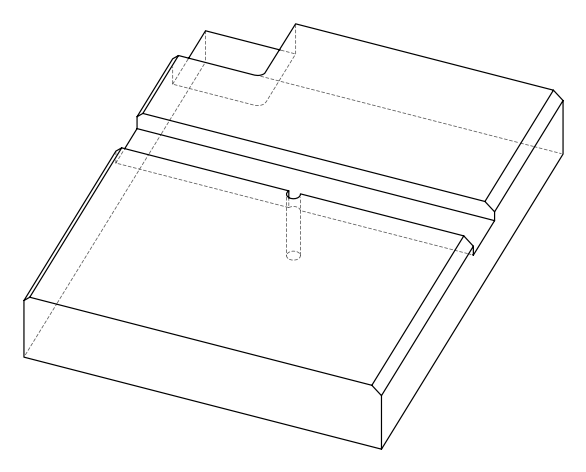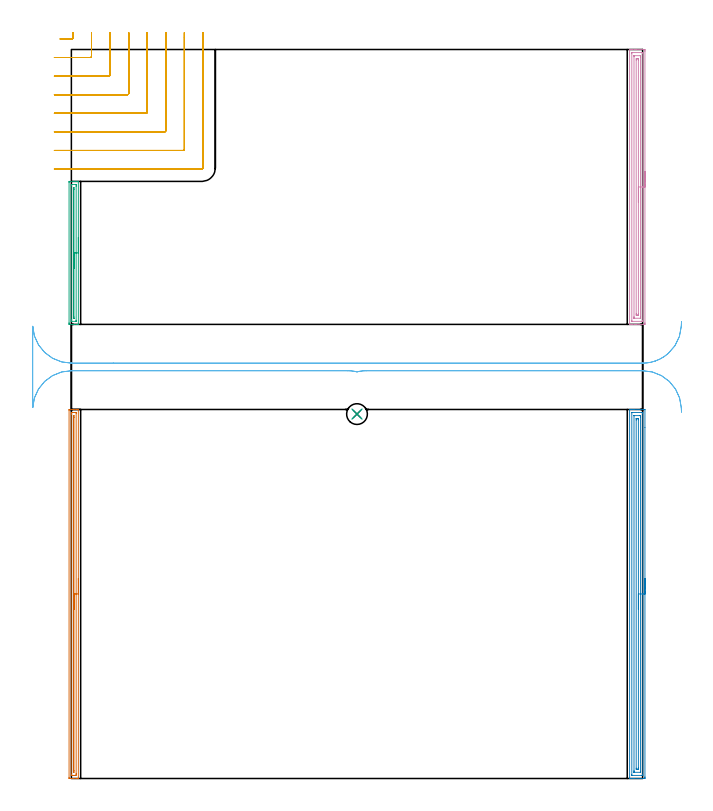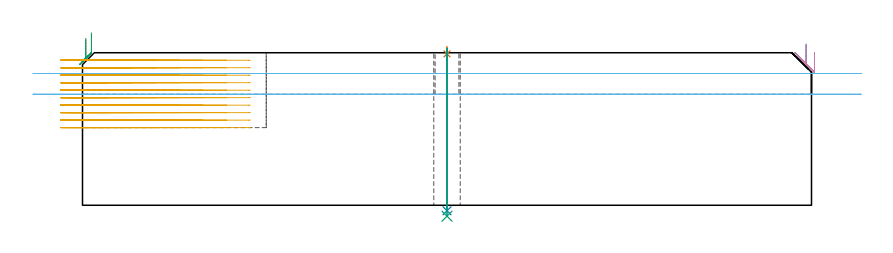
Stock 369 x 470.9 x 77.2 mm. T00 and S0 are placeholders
(PLAN: 9 operations, 5 tool changes, 45.3 min)
(1 AREA_MILL | FG_CHAMFER_SURFACE | UGT0205_001 | 5.87 min | 4371 mm3)
(2 AREA_MILL_1 | FG_CHAMFER_SURFACE_1 | UGT0205_001 | 7.84 min | 11964 mm3)
(3 AREA_MILL_2 | FG_CHAMFER_SURFACE_2 | UGT0205_001 | 2.37 min | 1792 mm3)
(4 AREA_MILL_3 | FG_CHAMFER_SURFACE_3 | UGT0205_001 | 5.9 min | 8984 mm3)
(5 MILL_CORNER_NOTCH_RECTANGULAR | CORNER_NOTCH_RECTANGULAR | NXT0201_012 | Follow Part, ap 4, ae 75% | 18.06 min | 299635 mm3)
(6 MILL_RECTANGULAR_SLOT | SLOT_RECTANGULAR | UGT0201_020 | Follow Part, ap 12.5, ae 75% | 4.53 min | 424919 mm3)
(7 SPOT_DRILL | STEP1HOLE | NXT0321_9005460120000 | 0.03 min | 6 mm3)
(8 DRILL_THROUGH_HOLE_INTO_CENTER | STEP1HOLE | NXT0301_042 | 0.33 min | 2918 mm3)
(9 DRILL_TO_ENLARGE_THROUGH_HOLE | STEP1HOLE | UGT0301_268 | 0.34 min | 7108 mm3)
(TOOL UGT0205_001 | Chamfer Mill 20 x 3 x 45 deg. | D20 FL50 Z2)
(TOOL NXT0201_012 | ENDMILL 16mm [2P460-1600-NA 1630] | D16 FL38 Z6)
(TOOL UGT0201_020 | End mill 50 mm | D50 FL50 Z4)
(TOOL NXT0321_9005460120000 | NC Spot Drill, 142deg, 12mm, Carbide, Uncoated | D12 PA142 FL30 Z2)
(TOOL NXT0301_042 | Carbide Drill 7.1mm [860.1-0710-057A1-MM 2214] | D7.1 PA140 FL85 Z2)
(TOOL UGT0301_268 | Twist Drill 13.4 mm | D13.4 PA118 FL108 Z2)
(OP 1 AREA_MILL)
G17 G21 G94 G90
T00 M6
G54
G17 G0 G90 X4.5 Y129.2 S1061 M3
G43 Z87.2 H0
G94 G1 Y129.162 Z86.328 F250.
Y129.048 Z85.463
Y128.859 Z84.612
Y128.597 Z83.78
Y128.263 Z82.974
Y127.86 Z82.2
Y127.392 Z81.464
Y126.86 Z80.772
Y126.271 Z80.129
Y125.628 Z79.54
Y124.936 Z79.008
Y124.2 Z78.54
Y123.426 Z78.137
Y122.62 Z77.803
Y121.788 Z77.541
Y120.936 Z77.352
Y120.072 Z77.238
Y119.2 Z77.2
Y0.15
X4.498 Y0.01 Z77.189
X4.377 Y0.002 Z77.069
X4.25 Y0. Z76.949
X3.841 Z76.54
X3.252 Z75.946
X1.206 Z73.903
X0.624 Z73.319
X0.039 Z72.734
X-1.127 Y0.001 Z71.568
X-1.346 Y0.004 Z71.35
X-1.492 Y0.01 Z71.204
X-1.496 Y0.22 Z71.201
X-1.499 Y0.596
Y237.804
X-1.496 Y238.18
X-1.492 Y238.39 Z71.204
X-1.127 Y238.4 Z71.568
X0.624 Z73.319
X1.206 Z73.903
X1.5 Z74.197
X3.252 Z75.946
X3.841 Z76.54
X4.25 Z76.949
X4.377 Y238.398 Z77.069
X4.498 Y238.39 Z77.189
X4.5 Y238.25 Z77.2
Y119.2
X3.086 Z75.786
Y3.271
X3.085 Y2.549 Z75.785
X3.083 Y2.379 Z75.783
X3.079 Y2.027 Z75.779
X2.74 Y2.009 Z75.44
X2.376 Y2.003 Z75.076
X1.872 Y2. Z74.572
X1.5 Z74.2
X0.624 Z73.324
X0.12 Z72.82
X-0.028 Y2.003 Z72.672
X-0.054 Y2.005 Z72.646
X-0.076 Y2.009 Z72.624
X-0.079 Y2.041 Z72.621
X-0.084 Y2.208 Z72.616
X-0.085 Y2.379 Z72.615
X-0.086 Y235.129 Z72.614
X-0.085 Y235.851 Z72.615
X-0.083 Y236.021 Z72.617
X-0.079 Y236.373 Z72.621
X0.26 Y236.391 Z72.96
X0.624 Y236.397 Z73.324
X1.128 Y236.4 Z73.828
X1.5 Z74.2
X2.376 Z75.076
X2.88 Z75.58
X3.028 Y236.397 Z75.728
X3.054 Y236.395 Z75.754
X3.076 Y236.391 Z75.776
X3.079 Y236.359 Z75.779
X3.084 Y236.192 Z75.784
X3.085 Y236.021 Z75.785
X3.086 Y119.2 Z75.786
X1.672 Z74.372
X1.671 Y5.055 Z74.371
X1.67 Y4.881 Z74.37
X1.664 Y4.163 Z74.364
X1.653 Y4.007 Z74.353
X1.5 Y4.008 Z74.2
X1.347 Y4.01 Z74.047
X1.336 Y4.163 Z74.036
X1.332 Y4.333 Z74.032
X1.329 Y5.055 Z74.029
Y5.229
Y233.345
X1.33 Y233.519 Z74.03
X1.335 Y234.237 Z74.035
X1.347 Y234.393 Z74.047
X1.5 Y234.392 Z74.2
X1.654 Y234.39 Z74.354
X1.665 Y234.237 Z74.365
X1.668 Y234.067 Z74.368
X1.671 Y233.345 Z74.371
X1.672 Y233.171 Z74.372
Y119.2
Y118.328 Z74.41
Y117.464 Z74.523
Y116.612 Z74.712
Y115.78 Z74.975
Y114.974 Z75.308
Y114.2 Z75.711
Y113.464 Z76.18
Y112.772 Z76.711
Y112.129 Z77.3
Y111.54 Z77.944
Y111.008 Z78.636
Y110.54 Z79.372
Y110.137 Z80.145
Y109.803 Z80.951
Y109.541 Z81.783
Y109.352 Z82.635
Y109.238 Z83.5
Y109.2 Z84.372
G0 Z87.2
M5
M2
(OP 2 AREA_MILL_1)
G17 G21 G94 G90
T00 M6
G54
G17 G0 G90 X370.5 Y129.2 S1061 M3
G43 Z87.2 H0
Z77.3
G94 G1 Y129.162 Z76.428 F250.
Y129.048 Z75.563
Y128.859 Z74.712
Y128.597 Z73.88
Y128.263 Z73.074
Y127.86 Z72.3
Y127.392 Z71.564
Y126.86 Z70.872
Y126.271 Z70.229
Y125.628 Z69.64
Y124.936 Z69.108
Y124.2 Z68.64
Y123.426 Z68.237
Y122.62 Z67.903
Y121.788 Z67.641
Y120.936 Z67.452
Y120.072 Z67.338
Y119.2 Z67.3
Y0.966
X370.499 Y0.596 Z67.301
X370.494 Y0.08 Z67.303
X370.492 Y0.008 Z67.306
X369.981 Y0. Z67.816
X363.778 Z74.016
X363.189 Z74.608
X362.891 Z74.905
X362.303 Z75.493
X362.005 Z75.79
X361.409 Z76.39
X360.949 Z76.85
X360.625 Z77.165
X360.603 Y0.009 Z77.188
X360.6 Y0.15 Z77.2
Y238.25
X360.602 Y238.391 Z77.188
X360.625 Y238.4 Z77.165
X360.949 Z76.85
X361.409 Z76.39
X362.005 Z75.79
X363.189 Z74.608
X363.778 Z74.016
X369.981 Z67.816
X370.278 Y238.397 Z67.519
X370.492 Y238.39 Z67.305
X370.499 Y238.175 Z67.299
X370.5 Y226.685 Z67.3
Y119.2
X369.086 Z68.714
Y2.389
X369.084 Y2.159 Z68.716
X369.081 Y2.049 Z68.719
X369.079 Y2.026 Z68.721
X369.068 Y2.01 Z68.732
X368.963 Y2.007 Z68.837
X368.585 Y2.001 Z69.215
X362.381 Z75.419
X362.147 Y2.004 Z75.653
X362.057 Y2.007 Z75.743
X362.023 Y2.01 Z75.777
X362.02 Y2.053 Z75.78
X362.017 Y2.158 Z75.783
X362.014 Y2.37 Z75.786
X362.015 Y236.241 Z75.785
X362.016 Y236.352 Z75.784
X362.018 Y236.378 Z75.782
X362.02 Y236.385 Z75.78
X362.031 Y236.39 Z75.769
X362.138 Y236.394 Z75.662
X362.515 Y236.399 Z75.285
X368.719 Y236.4 Z69.081
X368.953 Y236.396 Z68.847
X369.044 Y236.393 Z68.756
X369.078 Y236.39 Z68.722
X369.08 Y236.348 Z68.72
X369.083 Y236.242 Z68.717
X369.086 Y236.03 Z68.714
Y119.2
X367.672 Z70.128
X367.671 Y4.075 Z70.129
X367.668 Y4.032 Z70.132
X367.666 Y4.017 Z70.134
X367.645 Y4.01 Z70.155
X367.483 Y4.001 Z70.317
X363.778 Y4. Z74.022
X363.616 Y4.002 Z74.184
X363.508 Y4.006 Z74.292
X363.435 Y4.013 Z74.365
X363.432 Y4.046 Z74.368
X363.43 Y4.163 Z74.37
X363.429 Y4.514 Z74.371
X363.428 Y5.055 Z74.372
X363.429 Y234.325 Z74.371
X363.432 Y234.368 Z74.368
X363.434 Y234.383 Z74.366
X363.455 Y234.39 Z74.345
X363.617 Y234.399 Z74.183
X367.323 Y234.4 Z70.477
X367.484 Y234.398 Z70.316
X367.592 Y234.394 Z70.208
X367.665 Y234.387 Z70.135
X367.668 Y234.354 Z70.132
X367.67 Y234.237 Z70.13
X367.672 Y233.886 Z70.128
Y233.345
Y119.2
X366.257 Z71.543
Y6.838
X366.253 Y6.13 Z71.547
X366.25 Y6.027 Z71.55
X366.247 Y6.01 Z71.553
X366.226 Y6.007 Z71.574
X366.175 Y6.004 Z71.625
X365.966 Y6.001 Z71.834
X365.55 Y6. Z72.25
X365.496 Z72.304
X365.116 Y6.006 Z72.684
X364.926 Y6.01 Z72.874
X364.849 Y6.021 Z72.951
X364.848 Y6.082 Z72.952
X364.843 Y6.657 Z72.957
Y231.562
X364.847 Y232.27 Z72.953
X364.85 Y232.373 Z72.95
X364.853 Y232.391 Z72.947
X364.874 Y232.393 Z72.926
X364.925 Y232.396 Z72.875
X365.134 Y232.399 Z72.666
X365.55 Y232.4 Z72.25
X365.604 Z72.196
X365.984 Y232.394 Z71.816
X366.174 Y232.39 Z71.626
X366.251 Y232.379 Z71.549
X366.252 Y232.318 Z71.548
X366.257 Y231.743 Z71.543
Y119.2
Y118.328 Z71.581
Y117.464 Z71.695
Y116.612 Z71.883
Y115.78 Z72.146
Y114.974 Z72.48
Y114.2 Z72.882
Y113.464 Z73.351
Y112.772 Z73.882
Y112.129 Z74.472
Y111.54 Z75.115
Y111.008 Z75.807
Y110.54 Z76.543
Y110.137 Z77.316
Y109.803 Z78.122
Y109.541 Z78.954
Y109.352 Z79.806
Y109.238 Z80.671
Y109.2 Z81.543
G0 Z87.2
M5
M2
(OP 3 AREA_MILL_2)
G17 G21 G94 G90
T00 M6
G54
G17 G0 G90 X4.5 Y349.5 S1061 M3
G43 Z87.2 H0
G94 G1 Y349.462 Z86.328 F250.
Y349.348 Z85.463
Y349.159 Z84.612
Y348.897 Z83.78
Y348.563 Z82.974
Y348.16 Z82.2
Y347.692 Z81.464
Y347.16 Z80.772
Y346.571 Z80.129
Y345.928 Z79.539
Y345.236 Z79.008
Y344.5 Z78.54
Y343.726 Z78.137
Y342.92 Z77.803
Y342.088 Z77.541
Y341.237 Z77.352
Y340.372 Z77.238
Y339.5 Z77.2
Y293.476
X4.498 Y293.31 Z77.189
X4.355 Y293.302 Z77.048
X4.207 Y293.3 Z76.906
X3.941 Z76.64
X3.252 Z75.946
X2.031 Z74.728
X1.5 Z74.194
X0.89 Z73.585
X-1.127 Y293.301 Z71.569
X-1.346 Y293.304 Z71.35
X-1.492 Y293.31 Z71.204
X-1.497 Y293.546 Z71.201
X-1.499 Y293.923
X-1.5 Y294.303 Z71.2
X-1.499 Y385.077 Z71.201
X-1.497 Y385.454
X-1.492 Y385.69 Z71.204
X-1.127 Y385.7 Z71.569
X1.5 Z74.194
X2.031 Z74.728
X2.376 Z75.072
X2.907 Z75.603
X3.252 Z75.946
X3.941 Z76.64
X4.207 Z76.907
X4.355 Y385.698 Z77.048
X4.497 Y385.69 Z77.188
X4.5 Y385.524 Z77.2
Y339.5
X3.086 Z75.786
X3.085 Y295.88 Z75.785
X3.084 Y295.71 Z75.784
X3.08 Y295.349 Z75.78
X3.079 Y295.312 Z75.779
X3.018 Y295.308 Z75.718
X2.911 Y295.303 Z75.611
X2.777 Y295.301 Z75.477
X0.149 Z72.849
X-0.024 Y295.306 Z72.676
X-0.056 Y295.31 Z72.644
X-0.079 Y295.317 Z72.621
X-0.08 Y295.356 Z72.62
X-0.084 Y295.539 Z72.616
X-0.085 Y295.71 Z72.615
X-0.086 Y296.434 Z72.614
X-0.085 Y383.12 Z72.615
X-0.084 Y383.29 Z72.616
X-0.08 Y383.652 Z72.62
X-0.079 Y383.688 Z72.621
X-0.018 Y383.692 Z72.682
X0.089 Y383.697 Z72.789
X0.223 Y383.699 Z72.923
X2.851 Z75.551
X3.024 Y383.694 Z75.724
X3.056 Y383.69 Z75.756
X3.079 Y383.683 Z75.779
X3.08 Y383.644 Z75.78
X3.084 Y383.461 Z75.784
X3.085 Y383.29 Z75.785
X3.086 Y382.566 Z75.786
Y339.5
X1.671 Z74.371
Y298.216
X1.668 Y297.497 Z74.368
X1.665 Y297.329 Z74.365
X1.663 Y297.31 Z74.363
X1.644 Y297.307 Z74.344
X1.597 Y297.306 Z74.297
X1.5 Y297.31 Z74.2
X1.335 Y297.331 Z74.035
X1.332 Y297.497 Z74.032
X1.33 Y297.671 Z74.03
X1.329 Y298.391 Z74.029
X1.328 Y298.566 Z74.028
X1.329 Y380.784 Z74.029
X1.332 Y381.503 Z74.032
X1.335 Y381.671 Z74.035
X1.337 Y381.69 Z74.037
X1.356 Y381.693 Z74.056
X1.403 Y381.694 Z74.103
X1.5 Y381.69 Z74.2
X1.665 Y381.669 Z74.365
X1.668 Y381.503 Z74.368
X1.67 Y381.329 Z74.37
X1.671 Y380.609 Z74.371
Y380.434
Y339.5
Y338.628 Z74.41
Y337.764 Z74.523
Y336.912 Z74.712
Y336.08 Z74.975
Y335.274 Z75.308
Y334.5 Z75.711
Y333.764 Z76.18
Y333.072 Z76.711
Y332.429 Z77.3
Y331.84 Z77.944
Y331.308 Z78.636
Y330.84 Z79.371
Y330.437 Z80.145
Y330.103 Z80.951
Y329.841 Z81.783
Y329.652 Z82.635
Y329.538 Z83.5
Y329.5 Z84.371
G0 Z87.2
M5
M2
(OP 4 AREA_MILL_3)
G17 G21 G94 G90
T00 M6
G54
G17 G0 G90 X370.5 Y392.1 S1061 M3
G43 Z87.2 H0
Z77.3
G94 G1 Y392.062 Z76.428 F250.
Y391.948 Z75.563
Y391.759 Z74.712
Y391.497 Z73.88
Y391.163 Z73.074
Y390.76 Z72.3
Y390.291 Z71.564
Y389.76 Z70.872
Y389.171 Z70.229
Y388.528 Z69.64
Y387.836 Z69.108
Y387.1 Z68.64
Y386.326 Z68.237
Y385.52 Z67.903
Y384.688 Z67.641
Y383.836 Z67.452
Y382.972 Z67.338
Y382.1 Z67.3
Y294.255
X370.499 Y293.886 Z67.301
X370.494 Y293.37 Z67.303
X370.491 Y293.308 Z67.306
X369.981 Y293.3 Z67.816
X364.664 Z73.131
X364.057 Z73.741
X363.778 Z74.019
X362.005 Z75.79
X361.447 Z76.352
X360.927 Z76.872
X360.624 Z77.167
X360.603 Y293.309 Z77.188
X360.6 Y293.44 Z77.2
Y470.76
X360.603 Y470.891 Z77.188
X360.624 Y470.9 Z77.167
X360.927 Z76.872
X361.447 Z76.352
X362.005 Z75.79
X364.057 Z73.741
X364.664 Z73.131
X369.678 Z68.119
X369.981 Y470.897 Z67.816
X370.491 Y470.892 Z67.305
X370.494 Y470.83 Z67.303
X370.499 Y470.314 Z67.301
X370.5 Y469.793 Z67.3
Y382.1
X369.086 Z68.714
Y295.677
X369.084 Y295.448 Z68.716
X369.081 Y295.338 Z68.719
X369.08 Y295.318 Z68.72
X369.044 Y295.31 Z68.756
X368.941 Y295.306 Z68.859
X368.574 Y295.3 Z69.226
X362.371 Z75.429
X362.145 Y295.303 Z75.655
X362.062 Y295.306 Z75.738
X362.031 Y295.31 Z75.769
X362.021 Y295.343 Z75.779
X362.018 Y295.447 Z75.782
X362.014 Y295.659 Z75.786
Y468.523
X362.016 Y468.752 Z75.784
X362.019 Y468.862 Z75.781
X362.02 Y468.882 Z75.78
X362.056 Y468.89 Z75.744
X362.159 Y468.894 Z75.641
X362.526 Y468.899 Z75.274
X368.729 Y468.9 Z69.071
X368.955 Y468.897 Z68.845
X369.038 Y468.894 Z68.762
X369.07 Y468.891 Z68.73
X369.079 Y468.857 Z68.721
X369.082 Y468.753 Z68.718
X369.086 Y468.541 Z68.714
Y382.1
X367.672 Z70.128
Y297.99
X367.67 Y297.45 Z70.13
X367.668 Y297.363 Z70.132
X367.665 Y297.322 Z70.135
X367.66 Y297.31 Z70.14
X367.621 Y297.307 Z70.179
X367.471 Y297.301 Z70.329
X363.628 Z74.172
X363.529 Y297.305 Z74.271
X363.451 Y297.31 Z74.349
X363.435 Y297.32 Z74.365
X363.433 Y297.334 Z74.367
X363.43 Y297.45 Z74.37
X363.429 Y297.801 Z74.371
X363.428 Y298.341 Z74.372
Y466.21
X363.43 Y466.75 Z74.37
X363.432 Y466.837 Z74.368
X363.435 Y466.878 Z74.365
X363.44 Y466.89 Z74.36
X363.479 Y466.893 Z74.321
X363.629 Y466.899 Z74.171
X367.472 Z70.328
X367.571 Y466.895 Z70.229
X367.649 Y466.89 Z70.151
X367.665 Y466.88 Z70.135
X367.667 Y466.866 Z70.133
X367.67 Y466.75 Z70.13
X367.671 Y466.399 Z70.129
X367.672 Y465.859 Z70.128
Y382.1
X366.257 Z71.543
Y300.123
X366.253 Y299.416 Z71.547
X366.251 Y299.32 Z71.549
X366.164 Y299.31 Z71.636
X365.959 Y299.305 Z71.841
X365.55 Y299.3 Z72.25
X365.482 Z72.318
X365.117 Y299.303 Z72.683
X364.934 Y299.307 Z72.866
X364.85 Y299.31 Z72.95
X364.848 Y299.372 Z72.952
X364.843 Y299.943 Z72.957
Y300.123
Y464.077
X364.847 Y464.784 Z72.953
X364.849 Y464.88 Z72.951
X364.936 Y464.89 Z72.864
X365.141 Y464.895 Z72.659
X365.55 Y464.9 Z72.25
X365.618 Z72.182
X365.983 Y464.897 Z71.817
X366.166 Y464.893 Z71.634
X366.25 Y464.89 Z71.55
X366.252 Y464.828 Z71.548
X366.257 Y464.257 Z71.543
Y464.077
Y382.1
Y381.228 Z71.581
Y380.363 Z71.695
Y379.512 Z71.883
Y378.68 Z72.146
Y377.874 Z72.48
Y377.1 Z72.882
Y376.364 Z73.351
Y375.672 Z73.882
Y375.029 Z74.472
Y374.44 Z75.115
Y373.908 Z75.807
Y373.44 Z76.543
Y373.037 Z77.316
Y372.703 Z78.122
Y372.441 Z78.954
Y372.252 Z79.806
Y372.138 Z80.671
Y372.1 Z81.543
G0 Z87.2
M5
M2
(OP 5 MILL_CORNER_NOTCH_RECTANGULAR)
G17 G21 G94 G90
T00 M6
G54
G17 G0 G90 X-7.214 Y477.7 S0 M3
G43 Z87.2 H1
Z73.41
G94 G1 X-4.214 F250.
X0.206
G3 X1. Y478.494 R0.8
G2 X0.999 Y478.9 R84.
G1 Y481.9
G0 Z87.2
X-11. Y465.7
Z73.41
G1 X-8.
X12.206 F500.
G3 X13. Y466.494 R0.8
G1 Y478.9
Y481.9 F250.
G0 Z87.2
X-11. Y453.7
Z73.41
G1 X-8.
X24.206 F500.
G3 X25. Y454.494 R0.8
G1 Y478.9
Y481.9 F250.
G0 Z87.2
X-11. Y441.7
Z73.41
G1 X-8.
X36.205 F500.
G3 X37. Y442.495 R0.8
G1 Y478.9
Y481.9 F250.
G0 Z87.2
X-11. Y429.7
Z73.41
G1 X-8.
X48.205 F500.
G3 X49. Y430.495 R0.8
G1 Y478.9
Y481.9 F250.
G0 Z87.2
X-11. Y417.7
Z73.41
G1 X-8.
X60.205 F500.
G3 X61. Y418.495 R0.8
G1 Y478.9
Y481.9 F250.
G0 Z87.2
X-11. Y405.7
Z73.41
G1 X-8.
X72.205 F500.
G3 X73. Y406.495 R0.8
G1 Y478.9
Y481.9 F250.
G0 Z87.2
X-11. Y393.7
Z73.41
G1 X-8.
X84.204 F500.
G3 X85. Y394.496 R0.8
G1 Y478.9
Y481.9 F250.
G0 Z87.2
X-7.214 Y477.7
Z69.62
G1 X-4.214
X0.206
G3 X1. Y478.494 R0.8
G2 X0.999 Y478.9 R84.
G1 Y481.9
G0 Z87.2
X-11. Y465.7
Z69.62
G1 X-8.
X12.206 F500.
G3 X13. Y466.494 R0.8
G1 Y478.9
Y481.9 F250.
G0 Z87.2
X-11. Y453.7
Z69.62
G1 X-8.
X24.206 F500.
G3 X25. Y454.494 R0.8
G1 Y478.9
Y481.9 F250.
G0 Z87.2
X-11. Y441.7
Z69.62
G1 X-8.
X36.205 F500.
G3 X37. Y442.495 R0.8
G1 Y478.9
Y481.9 F250.
G0 Z87.2
X-11. Y429.7
Z69.62
G1 X-8.
X48.205 F500.
G3 X49. Y430.495 R0.8
G1 Y478.9
Y481.9 F250.
G0 Z87.2
X-11. Y417.7
Z69.62
G1 X-8.
X60.205 F500.
G3 X61. Y418.495 R0.8
G1 Y478.9
Y481.9 F250.
G0 Z87.2
X-11. Y405.7
Z69.62
G1 X-8.
X72.205 F500.
G3 X73. Y406.495 R0.8
G1 Y478.9
Y481.9 F250.
G0 Z87.2
X-11. Y393.7
Z69.62
G1 X-8.
X84.204 F500.
G3 X85. Y394.496 R0.8
G1 Y478.9
Y481.9 F250.
G0 Z87.2
X-7.214 Y477.7
Z65.83
G1 X-4.214
X0.206
G3 X1. Y478.494 R0.8
G2 X0.999 Y478.9 R84.
G1 Y481.9
G0 Z87.2
X-11. Y465.7
Z65.83
G1 X-8.
X12.206 F500.
G3 X13. Y466.494 R0.8
G1 Y478.9
Y481.9 F250.
G0 Z87.2
X-11. Y453.7
Z65.83
G1 X-8.
X24.206 F500.
G3 X25. Y454.494 R0.8
G1 Y478.9
Y481.9 F250.
G0 Z87.2
X-11. Y441.7
Z65.83
G1 X-8.
X36.205 F500.
G3 X37. Y442.495 R0.8
G1 Y478.9
Y481.9 F250.
G0 Z87.2
X-11. Y429.7
Z65.83
G1 X-8.
X48.205 F500.
G3 X49. Y430.495 R0.8
G1 Y478.9
Y481.9 F250.
G0 Z87.2
X-11. Y417.7
Z65.83
G1 X-8.
X60.205 F500.
G3 X61. Y418.495 R0.8
G1 Y478.9
Y481.9 F250.
G0 Z87.2
X-11. Y405.7
Z65.83
G1 X-8.
X72.205 F500.
G3 X73. Y406.495 R0.8
G1 Y478.9
Y481.9 F250.
G0 Z87.2
X-11. Y393.7
Z65.83
G1 X-8.
X84.204 F500.
G3 X85. Y394.496 R0.8
G1 Y478.9
Y481.9 F250.
G0 Z87.2
X-7.214 Y477.7
Z62.04
G1 X-4.214
X0.206
G3 X1. Y478.494 R0.8
G2 X0.999 Y478.9 R84.
G1 Y481.9
G0 Z87.2
X-11. Y465.7
Z62.04
G1 X-8.
X12.206 F500.
G3 X13. Y466.494 R0.8
G1 Y478.9
Y481.9 F250.
G0 Z87.2
X-11. Y453.7
Z62.04
G1 X-8.
X24.206 F500.
G3 X25. Y454.494 R0.8
G1 Y478.9
Y481.9 F250.
G0 Z87.2
X-11. Y441.7
Z62.04
G1 X-8.
X36.205 F500.
G3 X37. Y442.495 R0.8
G1 Y478.9
Y481.9 F250.
G0 Z87.2
X-11. Y429.7
Z62.04
G1 X-8.
X48.205 F500.
G3 X49. Y430.495 R0.8
G1 Y478.9
Y481.9 F250.
G0 Z87.2
X-11. Y417.7
Z62.04
G1 X-8.
X60.205 F500.
G3 X61. Y418.495 R0.8
G1 Y478.9
Y481.9 F250.
G0 Z87.2
X-11. Y405.7
Z62.04
G1 X-8.
X72.205 F500.
G3 X73. Y406.495 R0.8
G1 Y478.9
Y481.9 F250.
G0 Z87.2
X-11. Y393.7
Z62.04
G1 X-8.
X84.204 F500.
G3 X85. Y394.496 R0.8
G1 Y478.9
Y481.9 F250.
G0 Z87.2
X-7.214 Y477.7
Z58.25
G1 X-4.214
X0.206
G3 X1. Y478.494 R0.8
G2 X0.999 Y478.9 R84.
G1 Y481.9
G0 Z87.2
X-11. Y465.7
Z58.25
G1 X-8.
X12.206 F500.
G3 X13. Y466.494 R0.8
G1 Y478.9
Y481.9 F250.
G0 Z87.2
X-11. Y453.7
Z58.25
G1 X-8.
X24.206 F500.
G3 X25. Y454.494 R0.8
G1 Y478.9
Y481.9 F250.
G0 Z87.2
X-11. Y441.7
Z58.25
G1 X-8.
X36.205 F500.
G3 X37. Y442.495 R0.8
G1 Y478.9
Y481.9 F250.
G0 Z87.2
X-11. Y429.7
Z58.25
G1 X-8.
X48.205 F500.
G3 X49. Y430.495 R0.8
G1 Y478.9
Y481.9 F250.
G0 Z87.2
X-11. Y417.7
Z58.25
G1 X-8.
X60.205 F500.
G3 X61. Y418.495 R0.8
G1 Y478.9
Y481.9 F250.
G0 Z87.2
X-11. Y405.7
Z58.25
G1 X-8.
X72.205 F500.
G3 X73. Y406.495 R0.8
G1 Y478.9
Y481.9 F250.
G0 Z87.2
X-11. Y393.7
Z58.25
G1 X-8.
X84.204 F500.
G3 X85. Y394.496 R0.8
G1 Y478.9
Y481.9 F250.
G0 Z87.2
X-7.214 Y477.7
Z54.46
G1 X-4.214
X0.206
G3 X1. Y478.494 R0.8
G2 X0.999 Y478.9 R84.
G1 Y481.9
G0 Z87.2
X-11. Y465.7
Z54.46
G1 X-8.
X12.206 F500.
G3 X13. Y466.494 R0.8
G1 Y478.9
Y481.9 F250.
G0 Z87.2
X-11. Y453.7
Z54.46
G1 X-8.
X24.206 F500.
G3 X25. Y454.494 R0.8
G1 Y478.9
Y481.9 F250.
G0 Z87.2
X-11. Y441.7
Z54.46
G1 X-8.
X36.205 F500.
G3 X37. Y442.495 R0.8
G1 Y478.9
Y481.9 F250.
G0 Z87.2
X-11. Y429.7
Z54.46
G1 X-8.
X48.205 F500.
G3 X49. Y430.495 R0.8
G1 Y478.9
Y481.9 F250.
G0 Z87.2
X-11. Y417.7
Z54.46
G1 X-8.
X60.205 F500.
G3 X61. Y418.495 R0.8
G1 Y478.9
Y481.9 F250.
G0 Z87.2
X-11. Y405.7
Z54.46
G1 X-8.
X72.205 F500.
G3 X73. Y406.495 R0.8
G1 Y478.9
Y481.9 F250.
G0 Z87.2
X-11. Y393.7
Z54.46
G1 X-8.
X84.204 F500.
G3 X85. Y394.496 R0.8
G1 Y478.9
Y481.9 F250.
G0 Z87.2
X-7.214 Y477.7
Z50.67
G1 X-4.214
X0.206
G3 X1. Y478.494 R0.8
G2 X0.999 Y478.9 R84.
G1 Y481.9
G0 Z87.2
X-11. Y465.7
Z50.67
G1 X-8.
X12.206 F500.
G3 X13. Y466.494 R0.8
G1 Y478.9
Y481.9 F250.
G0 Z87.2
X-11. Y453.7
Z50.67
G1 X-8.
X24.206 F500.
G3 X25. Y454.494 R0.8
G1 Y478.9
Y481.9 F250.
G0 Z87.2
X-11. Y441.7
Z50.67
G1 X-8.
X36.205 F500.
G3 X37. Y442.495 R0.8
G1 Y478.9
Y481.9 F250.
G0 Z87.2
X-11. Y429.7
Z50.67
G1 X-8.
X48.205 F500.
G3 X49. Y430.495 R0.8
G1 Y478.9
Y481.9 F250.
G0 Z87.2
X-11. Y417.7
Z50.67
G1 X-8.
X60.205 F500.
G3 X61. Y418.495 R0.8
G1 Y478.9
Y481.9 F250.
G0 Z87.2
X-11. Y405.7
Z50.67
G1 X-8.
X72.205 F500.
G3 X73. Y406.495 R0.8
G1 Y478.9
Y481.9 F250.
G0 Z87.2
X-11. Y393.7
Z50.67
G1 X-8.
X84.204 F500.
G3 X85. Y394.496 R0.8
G1 Y478.9
Y481.9 F250.
G0 Z87.2
X-7.214 Y477.7
Z46.88
G1 X-4.214
X0.206
G3 X1. Y478.494 R0.8
G2 X0.999 Y478.9 R84.
G1 Y481.9
G0 Z87.2
X-11. Y465.7
Z46.88
G1 X-8.
X12.206 F500.
G3 X13. Y466.494 R0.8
G1 Y478.9
Y481.9 F250.
G0 Z87.2
X-11. Y453.7
Z46.88
G1 X-8.
X24.206 F500.
G3 X25. Y454.494 R0.8
G1 Y478.9
Y481.9 F250.
G0 Z87.2
X-11. Y441.7
Z46.88
G1 X-8.
X36.205 F500.
G3 X37. Y442.495 R0.8
G1 Y478.9
Y481.9 F250.
G0 Z87.2
X-11. Y429.7
Z46.88
G1 X-8.
X48.205 F500.
G3 X49. Y430.495 R0.8
G1 Y478.9
Y481.9 F250.
G0 Z87.2
X-11. Y417.7
Z46.88
G1 X-8.
X60.205 F500.
G3 X61. Y418.495 R0.8
G1 Y478.9
Y481.9 F250.
G0 Z87.2
X-11. Y405.7
Z46.88
G1 X-8.
X72.205 F500.
G3 X73. Y406.495 R0.8
G1 Y478.9
Y481.9 F250.
G0 Z87.2
X-11. Y393.7
Z46.88
G1 X-8.
X84.204 F500.
G3 X85. Y394.496 R0.8
G1 Y478.9
Y481.9 F250.
G0 Z87.2
X-7.214 Y477.7
Z43.09
G1 X-4.214
X0.206
G3 X1. Y478.494 R0.8
G2 X0.999 Y478.9 R84.
G1 Y481.9
G0 Z87.2
X-11. Y465.7
Z43.09
G1 X-8.
X12.206 F500.
G3 X13. Y466.494 R0.8
G1 Y478.9
Y481.9 F250.
G0 Z87.2
X-11. Y453.7
Z43.09
G1 X-8.
X24.206 F500.
G3 X25. Y454.494 R0.8
G1 Y478.9
Y481.9 F250.
G0 Z87.2
X-11. Y441.7
Z43.09
G1 X-8.
X36.205 F500.
G3 X37. Y442.495 R0.8
G1 Y478.9
Y481.9 F250.
G0 Z87.2
X-11. Y429.7
Z43.09
G1 X-8.
X48.205 F500.
G3 X49. Y430.495 R0.8
G1 Y478.9
Y481.9 F250.
G0 Z87.2
X-11. Y417.7
Z43.09
G1 X-8.
X60.205 F500.
G3 X61. Y418.495 R0.8
G1 Y478.9
Y481.9 F250.
G0 Z87.2
X-11. Y405.7
Z43.09
G1 X-8.
X72.205 F500.
G3 X73. Y406.495 R0.8
G1 Y478.9
Y481.9 F250.
G0 Z87.2
X-11. Y393.7
Z43.09
G1 X-8.
X84.204 F500.
G3 X85. Y394.496 R0.8
G1 Y478.9
Y481.9 F250.
G0 Z87.2
X-7.214 Y477.7
Z39.3
G1 X-4.214
X0.206
G3 X1. Y478.494 R0.8
G2 X0.999 Y478.9 R84.
G1 Y481.9
G0 Z87.2
X-11. Y465.7
Z39.3
G1 X-8.
X12.206 F500.
G3 X13. Y466.494 R0.8
G1 Y478.9
Y481.9 F250.
G0 Z87.2
X-11. Y453.7
Z39.3
G1 X-8.
X24.206 F500.
G3 X25. Y454.494 R0.8
G1 Y478.9
Y481.9 F250.
G0 Z87.2
X-11. Y441.7
Z39.3
G1 X-8.
X36.205 F500.
G3 X37. Y442.495 R0.8
G1 Y478.9
Y481.9 F250.
G0 Z87.2
X-11. Y429.7
Z39.3
G1 X-8.
X48.205 F500.
G3 X49. Y430.495 R0.8
G1 Y478.9
Y481.9 F250.
G0 Z87.2
X-11. Y417.7
Z39.3
G1 X-8.
X60.205 F500.
G3 X61. Y418.495 R0.8
G1 Y478.9
Y481.9 F250.
G0 Z87.2
X-11. Y405.7
Z39.3
G1 X-8.
X72.205 F500.
G3 X73. Y406.495 R0.8
G1 Y478.9
Y481.9 F250.
G0 Z87.2
X-11. Y393.7
Z39.3
G1 X-8.
X84.204 F500.
G3 X85. Y394.496 R0.8
G1 Y478.9
Y481.9 F250.
G0 Z87.2
M5
M2
(OP 6 MILL_RECTANGULAR_SLOT)
G17 G21 G94 G90
T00 M6
G54
G17 G0 G90 X394.117 Y295.072 S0 M3
G43 Z87.2 H0
Z66.7
G94 G1 X393.97 Y292.076 F250.
G2 X385.518 Y274.535 R25. F500.
X376.907 Y269.583 R25. F437.
X369. Y268.3 R25. F338.
G1 X27.045
X0. F500.
G2 X-24.97 Y292.076 R25.
G1 X-25.
Y239.624
X-24.97
G2 X0. Y263.4 R25.
G1 X178.509
G2 X184.5 Y262.672 R25.
X190.491 Y263.4 R25.
G1 X369.
G2 X393.97 Y239.624 R25.
G1 X394.117 Y236.628 F250.
G0 Y295.072 Z56.2
G1 X393.97 Y292.076
G2 X385.518 Y274.535 R25. F500.
X376.907 Y269.583 R25. F429.
X369. Y268.3 R25. F330.
G1 X27.045
X0. F500.
G2 X-24.97 Y292.076 R25.
G1 X-25.
Y239.624
X-24.97
G2 X0. Y263.4 R25.
G1 X178.509
G2 X184.5 Y262.672 R25.
X190.491 Y263.4 R25.
G1 X369.
G2 X393.97 Y239.624 R25.
G1 X394.117 Y236.628 F250.
G0 Z87.2
M5
M2
(OP 7 SPOT_DRILL)
G17 G21 G94 G90
T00 M6
G54
G17 G0 G90 X184.5 Y235.4 S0 M3
G43 Z87.2 H0
G94 G81 G98 Z76.623 F250. R80.2
G80
M5
M2
(OP 8 DRILL_THROUGH_HOLE_INTO_CENTER)
G17 G21 G94 G90
T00 M6
G54
G17 G0 G90 X184.5 Y235.4 S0 M3
G43 Z87.2 H1
G94 G73 G98 Z-2.792 F250. Q6.666 R79.2
G80
M5
M2
(OP 9 DRILL_TO_ENLARGE_THROUGH_HOLE)
G17 G21 G94 G90
T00 M6
G54
G17 G0 G90 X184.5 Y235.4 S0 M3
G43 Z87.2 H0
G94 G73 G98 Z-5.526 F250. Q11.818 R79.2
G80
M5
M2
